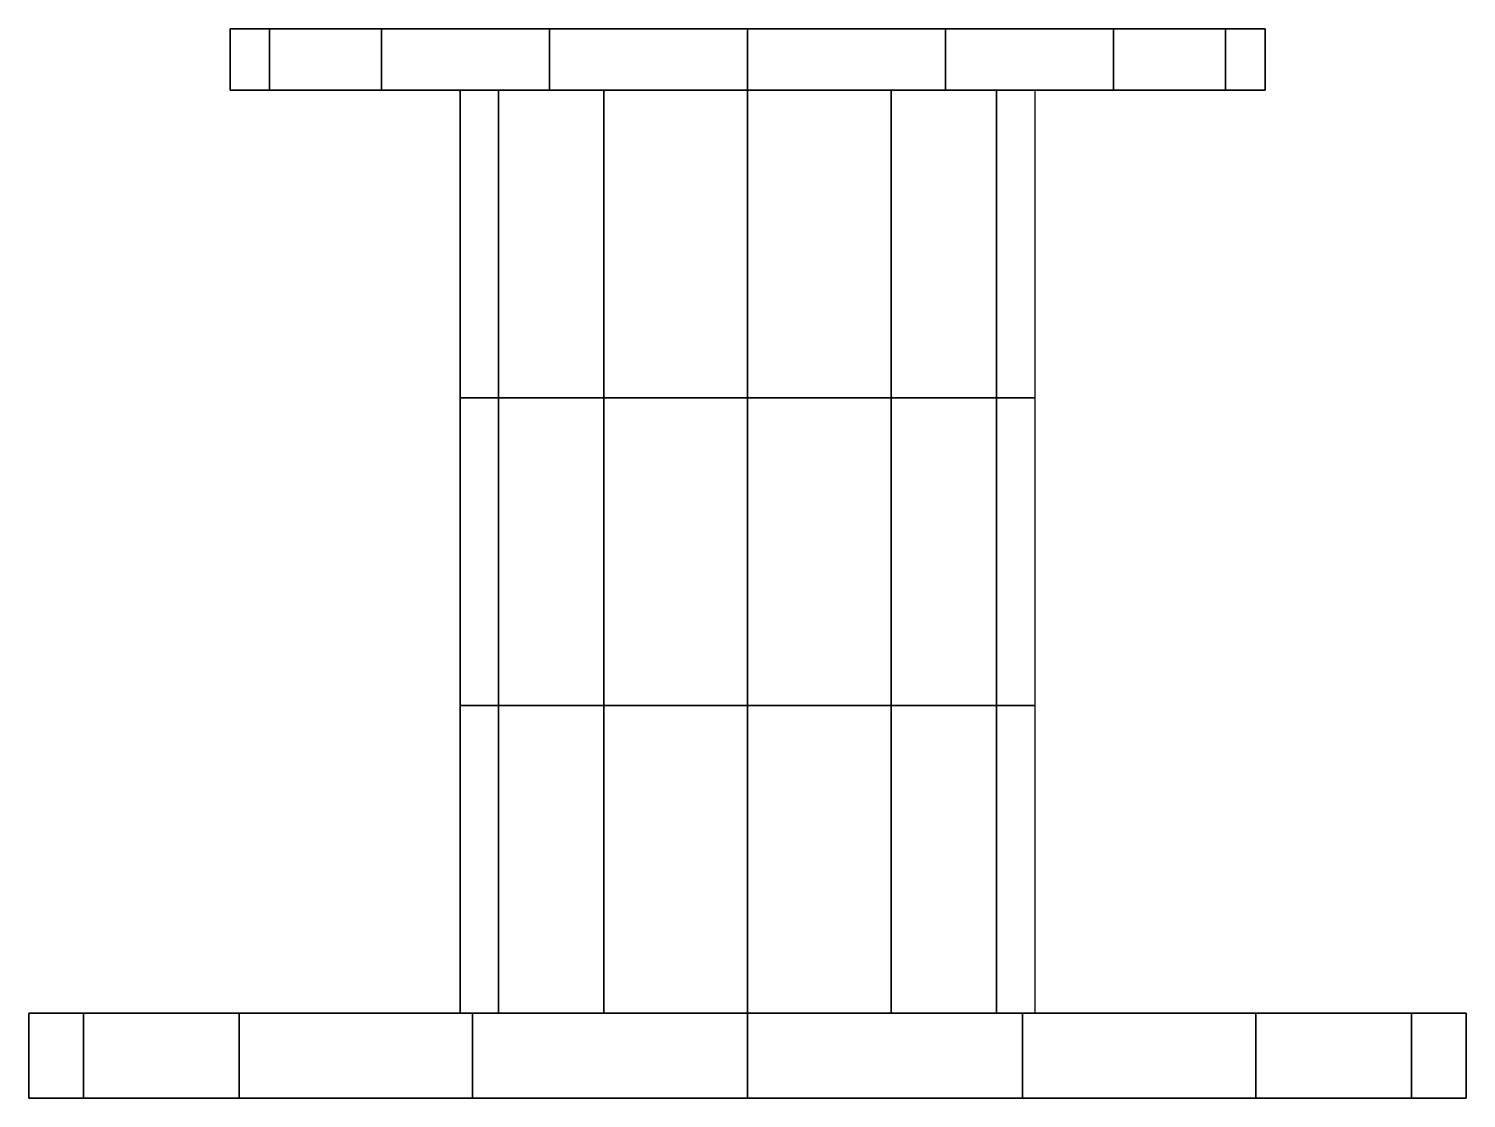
# Model space of a CAD drawing. Extents: x -10 to 10, y -14.7 to 0.1.
import ezdxf

# ---------------------------------------------------------------- set-up
doc = ezdxf.new("R2010")
doc.units = 0
doc.layers.get('0').update_dxf_attribs({"linetype": 'CONTINUOUS'})
doc.layers.add('ESCOVADO', color=5, linetype='CONTINUOUS')

msp = doc.modelspace()

# ---------------------------------------------------------------- linework, layer by layer
at = {"color": 5, "linetype": 'CONTINUOUS'}
for points in [[(-6.652, 0.132, 2.755), (-7.2, 0.132), (-7.2, -0.721), (-6.652, -0.721, 2.755)], [(-7.2, 0.132), (-6.652, 0.132, -2.755), (-6.652, -0.721, -2.755), (-7.2, -0.721)], [(-6.652, 0.132, 2.755), (-6.652, -0.721, 2.755), (-5.091, -0.721, 5.091), (-5.091, 0.132, 5.091)], [(-6.652, 0.132, -2.755), (-5.091, 0.132, -5.091), (-5.091, -0.721, -5.091), (-6.652, -0.721, -2.755)], [(-5.091, 0.132, 5.091), (-5.091, -0.721, 5.091), (-2.755, -0.721, 6.652), (-2.755, 0.132, 6.652)], [(-5.091, 0.132, -5.091), (-2.755, 0.132, -6.652), (-2.755, -0.721, -6.652), (-5.091, -0.721, -5.091)], [(-2.755, 0.132, 6.652), (-2.755, -0.721, 6.652), (0, -0.721, 7.2), (0, 0.132, 7.2)], [(-2.755, 0.132, -6.652), (0, 0.132, -7.2), (0, -0.721, -7.2), (-2.755, -0.721, -6.652)], [(0, 0.132, 7.2), (0, -0.721, 7.2), (2.755, -0.721, 6.652), (2.755, 0.132, 6.652)], [(0, 0.132, -7.2), (2.755, 0.132, -6.652), (2.755, -0.721, -6.652), (0, -0.721, -7.2)], [(2.755, 0.132, 6.652), (2.755, -0.721, 6.652), (5.091, -0.721, 5.091), (5.091, 0.132, 5.091)], [(2.755, -0.721, -6.652), (2.755, 0.132, -6.652), (5.091, 0.132, -5.091), (5.091, -0.721, -5.091)], [(5.091, 0.132, -5.091), (6.652, 0.132, -2.755), (6.652, -0.721, -2.755), (5.091, -0.721, -5.091)], [(6.652, 0.132, 2.755), (5.091, 0.132, 5.091), (5.091, -0.721, 5.091), (6.652, -0.721, 2.755)], [(6.652, 0.132, -2.755), (7.2, 0.132), (7.2, -0.721), (6.652, -0.721, -2.755)], [(7.2, 0.132), (6.652, 0.132, 2.755), (6.652, -0.721, 2.755), (7.2, -0.721)], [(-9.239, -13.559, 3.827), (-10, -13.559), (-10, -14.744), (-9.239, -14.744, 3.827)], [(-10, -13.559), (-9.239, -13.559, -3.827), (-9.239, -14.744, -3.827), (-10, -14.744)], [(-9.239, -13.559, 3.827), (-9.239, -14.744, 3.827), (-7.071, -14.744, 7.071), (-7.071, -13.559, 7.071)], [(-9.239, -13.559, -3.827), (-7.071, -13.559, -7.071), (-7.071, -14.744, -7.071), (-9.239, -14.744, -3.827)], [(-7.071, -13.559, 7.071), (-7.071, -14.744, 7.071), (-3.827, -14.744, 9.239), (-3.827, -13.559, 9.239)], [(-7.071, -13.559, -7.071), (-3.827, -13.559, -9.239), (-3.827, -14.744, -9.239), (-7.071, -14.744, -7.071)], [(-3.827, -13.559, 9.239), (-3.827, -14.744, 9.239), (0, -14.744, 10), (0, -13.559, 10)], [(-3.827, -13.559, -9.239), (0, -13.559, -10), (0, -14.744, -10), (-3.827, -14.744, -9.239)], [(0, -13.559, 10), (0, -14.744, 10), (3.827, -14.744, 9.239), (3.827, -13.559, 9.239)], [(0, -13.559, -10), (3.827, -13.559, -9.239), (3.827, -14.744, -9.239), (0, -14.744, -10)], [(3.827, -13.559, 9.239), (3.827, -14.744, 9.239), (7.071, -14.744, 7.071), (7.071, -13.559, 7.071)], [(3.827, -14.744, -9.239), (3.827, -13.559, -9.239), (7.071, -13.559, -7.071), (7.071, -14.744, -7.071)], [(7.071, -13.559, -7.071), (9.239, -13.559, -3.827), (9.239, -14.744, -3.827), (7.071, -14.744, -7.071)], [(9.239, -13.559, 3.827), (7.071, -13.559, 7.071), (7.071, -14.744, 7.071), (9.239, -14.744, 3.827)], [(9.239, -13.559, -3.827), (10, -13.559), (10, -14.744), (9.239, -14.744, -3.827)], [(10, -13.559), (9.239, -13.559, 3.827), (9.239, -14.744, 3.827), (10, -14.744)]]:
    msp.add_3dface(points, dxfattribs=at)
at = {"layer": 'ESCOVADO', "color": 5}
for points in [[(-6.652, 0.132, -2.755), (-6.652, 0.132, 2.755), (-7.2, 0.132), (-6.652, 0.132, -2.755)], [(-5.091, 0.132, -5.091), (-5.091, 0.132, 5.091), (-6.652, 0.132, 2.755), (-6.652, 0.132, -2.755)], [(-2.755, 0.132, -6.652), (-2.755, 0.132, 6.652), (-5.091, 0.132, 5.091), (-5.091, 0.132, -5.091)], [(-2.755, 0.132, -6.652), (-2.755, 0.132, 6.652), (0, 0.132, 7.2), (0, 0.132, -7.2)], [(2.755, 0.132, -6.652), (2.755, 0.132, 6.652), (0, 0.132, 7.2), (0, 0.132, -7.2)], [(2.755, 0.132, -6.652), (2.755, 0.132, 6.652), (5.091, 0.132, 5.091), (5.091, 0.132, -5.091)], [(5.091, 0.132, -5.091), (5.091, 0.132, 5.091), (6.652, 0.132, 2.755), (6.652, 0.132, -2.755)], [(6.652, 0.132, -2.755), (6.652, 0.132, 2.755), (7.2, 0.132), (6.652, 0.132, -2.755)], [(-6.652, -0.721, -2.755), (-6.652, -0.721, 2.755), (-7.2, -0.721), (-6.652, -0.721, -2.755)], [(-5.091, -0.721, -5.091), (-5.091, -0.721, 5.091), (-6.652, -0.721, 2.755), (-6.652, -0.721, -2.755)], [(-2.755, -0.721, -6.652), (-2.755, -0.721, 6.652), (-5.091, -0.721, 5.091), (-5.091, -0.721, -5.091)], [(-2.755, -0.721, -6.652), (-2.755, -0.721, 6.652), (0, -0.721, 7.2), (0, -0.721, -7.2)], [(2.755, -0.721, -6.652), (2.755, -0.721, 6.652), (0, -0.721, 7.2), (0, -0.721, -7.2)], [(2.755, -0.721, -6.652), (2.755, -0.721, 6.652), (5.091, -0.721, 5.091), (5.091, -0.721, -5.091)], [(5.091, -0.721, -5.091), (5.091, -0.721, 5.091), (6.652, -0.721, 2.755), (6.652, -0.721, -2.755)], [(6.652, -0.721, -2.755), (6.652, -0.721, 2.755), (7.2, -0.721), (6.652, -0.721, -2.755)], [(-9.239, -13.559, -3.827), (-9.239, -13.559, 3.827), (-10, -13.559), (-9.239, -13.559, -3.827)], [(-7.071, -13.559, -7.071), (-7.071, -13.559, 7.071), (-9.239, -13.559, 3.827), (-9.239, -13.559, -3.827)], [(-3.827, -13.559, -9.239), (-3.827, -13.559, 9.239), (-7.071, -13.559, 7.071), (-7.071, -13.559, -7.071)], [(-3.827, -13.559, -9.239), (-3.827, -13.559, 9.239), (0, -13.559, 10), (0, -13.559, -10)], [(3.827, -13.559, -9.239), (3.827, -13.559, 9.239), (0, -13.559, 10), (0, -13.559, -10)], [(3.827, -13.559, -9.239), (3.827, -13.559, 9.239), (7.071, -13.559, 7.071), (7.071, -13.559, -7.071)], [(7.071, -13.559, -7.071), (7.071, -13.559, 7.071), (9.239, -13.559, 3.827), (9.239, -13.559, -3.827)], [(9.239, -13.559, -3.827), (9.239, -13.559, 3.827), (10, -13.559), (9.239, -13.559, -3.827)], [(-9.239, -14.744, -3.827), (-9.239, -14.744, 3.827), (-10, -14.744), (-9.239, -14.744, -3.827)], [(-7.071, -14.744, -7.071), (-7.071, -14.744, 7.071), (-9.239, -14.744, 3.827), (-9.239, -14.744, -3.827)], [(-3.827, -14.744, -9.239), (-3.827, -14.744, 9.239), (-7.071, -14.744, 7.071), (-7.071, -14.744, -7.071)], [(-3.827, -14.744, -9.239), (-3.827, -14.744, 9.239), (0, -14.744, 10), (0, -14.744, -10)], [(3.827, -14.744, -9.239), (3.827, -14.744, 9.239), (0, -14.744, 10), (0, -14.744, -10)], [(3.827, -14.744, -9.239), (3.827, -14.744, 9.239), (7.071, -14.744, 7.071), (7.071, -14.744, -7.071)], [(7.071, -14.744, -7.071), (7.071, -14.744, 7.071), (9.239, -14.744, 3.827), (9.239, -14.744, -3.827)], [(9.239, -14.744, -3.827), (9.239, -14.744, 3.827), (10, -14.744), (9.239, -14.744, -3.827)]]:
    msp.add_3dface(points, dxfattribs=at)

# ---------------------------------------------------------------- meshes
at = {"layer": 'ESCOVADO'}
mesh = msp.add_polymesh((2, 12), dxfattribs=dict(at, n_close=True))
for k, corner in enumerate([(4, -0.721), (3.464, -0.721, 2), (2, -0.721, 3.464), (0, -0.721, 4), (-2, -0.721, 3.464), (-3.464, -0.721, 2), (-4, -0.721), (-3.464, -0.721, -2), (-2, -0.721, -3.464), (0, -0.721, -4), (2, -0.721, -3.464), (3.464, -0.721, -2), (4, -5), (3.464, -5, 2), (2, -5, 3.464), (0, -5, 4), (-2, -5, 3.464), (-3.464, -5, 2), (-4, -5), (-3.464, -5, -2), (-2, -5, -3.464), (0, -5, -4), (2, -5, -3.464), (3.464, -5, -2)]):
    mesh.set_mesh_vertex(divmod(k, 12), corner)
mesh = msp.add_polymesh((2, 12), dxfattribs=dict(at, n_close=True))
for k, corner in enumerate([(4, -5), (3.464, -5, 2), (2, -5, 3.464), (0, -5, 4), (-2, -5, 3.464), (-3.464, -5, 2), (-4, -5), (-3.464, -5, -2), (-2, -5, -3.464), (0, -5, -4), (2, -5, -3.464), (3.464, -5, -2), (4, -9.28), (3.464, -9.28, 2), (2, -9.28, 3.464), (0, -9.28, 4), (-2, -9.28, 3.464), (-3.464, -9.28, 2), (-4, -9.28), (-3.464, -9.28, -2), (-2, -9.28, -3.464), (0, -9.28, -4), (2, -9.28, -3.464), (3.464, -9.28, -2)]):
    mesh.set_mesh_vertex(divmod(k, 12), corner)
mesh = msp.add_polymesh((2, 12), dxfattribs=dict(at, n_close=True))
for k, corner in enumerate([(4, -9.28), (3.464, -9.28, 2), (2, -9.28, 3.464), (0, -9.28, 4), (-2, -9.28, 3.464), (-3.464, -9.28, 2), (-4, -9.28), (-3.464, -9.28, -2), (-2, -9.28, -3.464), (0, -9.28, -4), (2, -9.28, -3.464), (3.464, -9.28, -2), (4, -13.559), (3.464, -13.559, 2), (2, -13.559, 3.464), (0, -13.559, 4), (-2, -13.559, 3.464), (-3.464, -13.559, 2), (-4, -13.559), (-3.464, -13.559, -2), (-2, -13.559, -3.464), (0, -13.559, -4), (2, -13.559, -3.464), (3.464, -13.559, -2)]):
    mesh.set_mesh_vertex(divmod(k, 12), corner)

doc.saveas('drawing.dxf')
